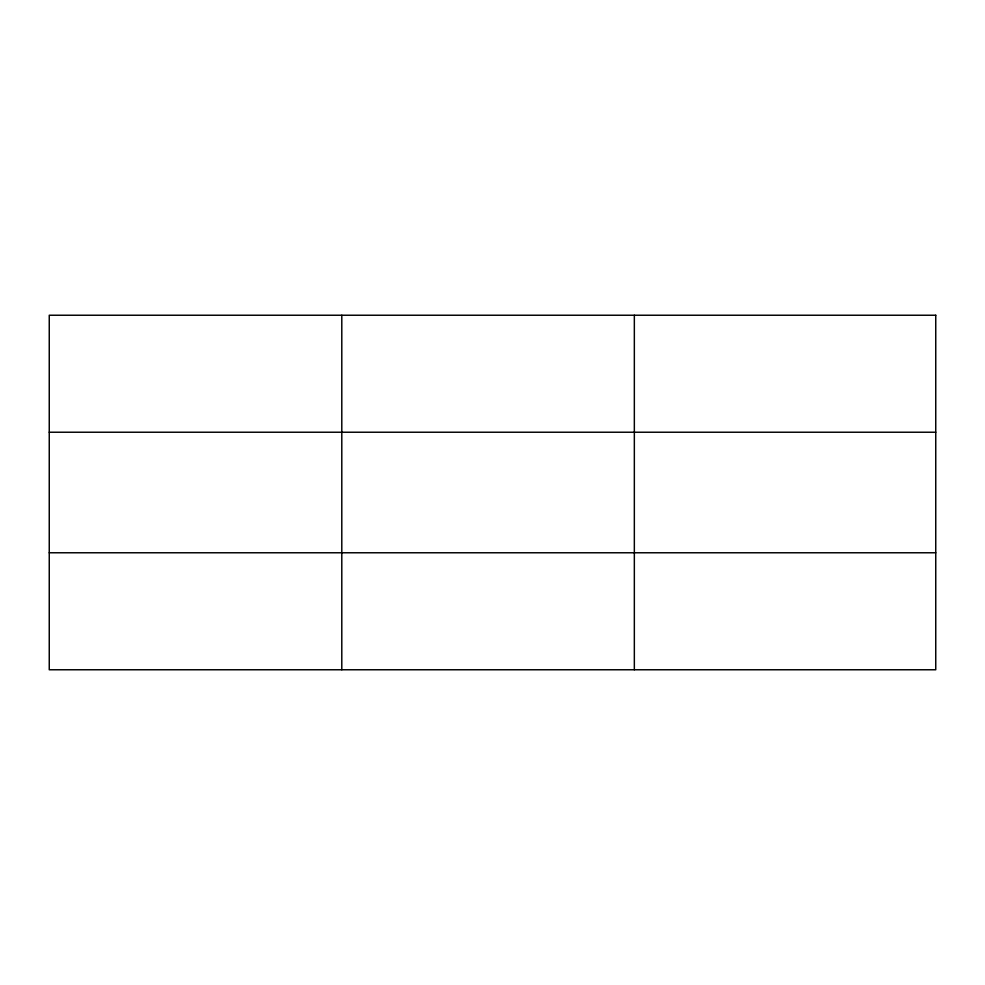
<?xml version="1.0" encoding="UTF-8"?>
<svg xmlns="http://www.w3.org/2000/svg" width="985" height="985" viewBox="0 0 985 985"><rect width="100%" height="100%" fill="white"/><g stroke="black" fill="none" stroke-linecap="round" stroke-linejoin="round"><path stroke-width="1.48" d="M341.795 669.763L341.795 315.237M634.34 669.763L634.34 315.237M49.25 432.23L935.75 432.23M49.25 552.77L935.75 552.77M935.75 315.237L935.75 669.763L49.25 669.763L49.25 315.237L935.75 315.237"/></g></svg>
